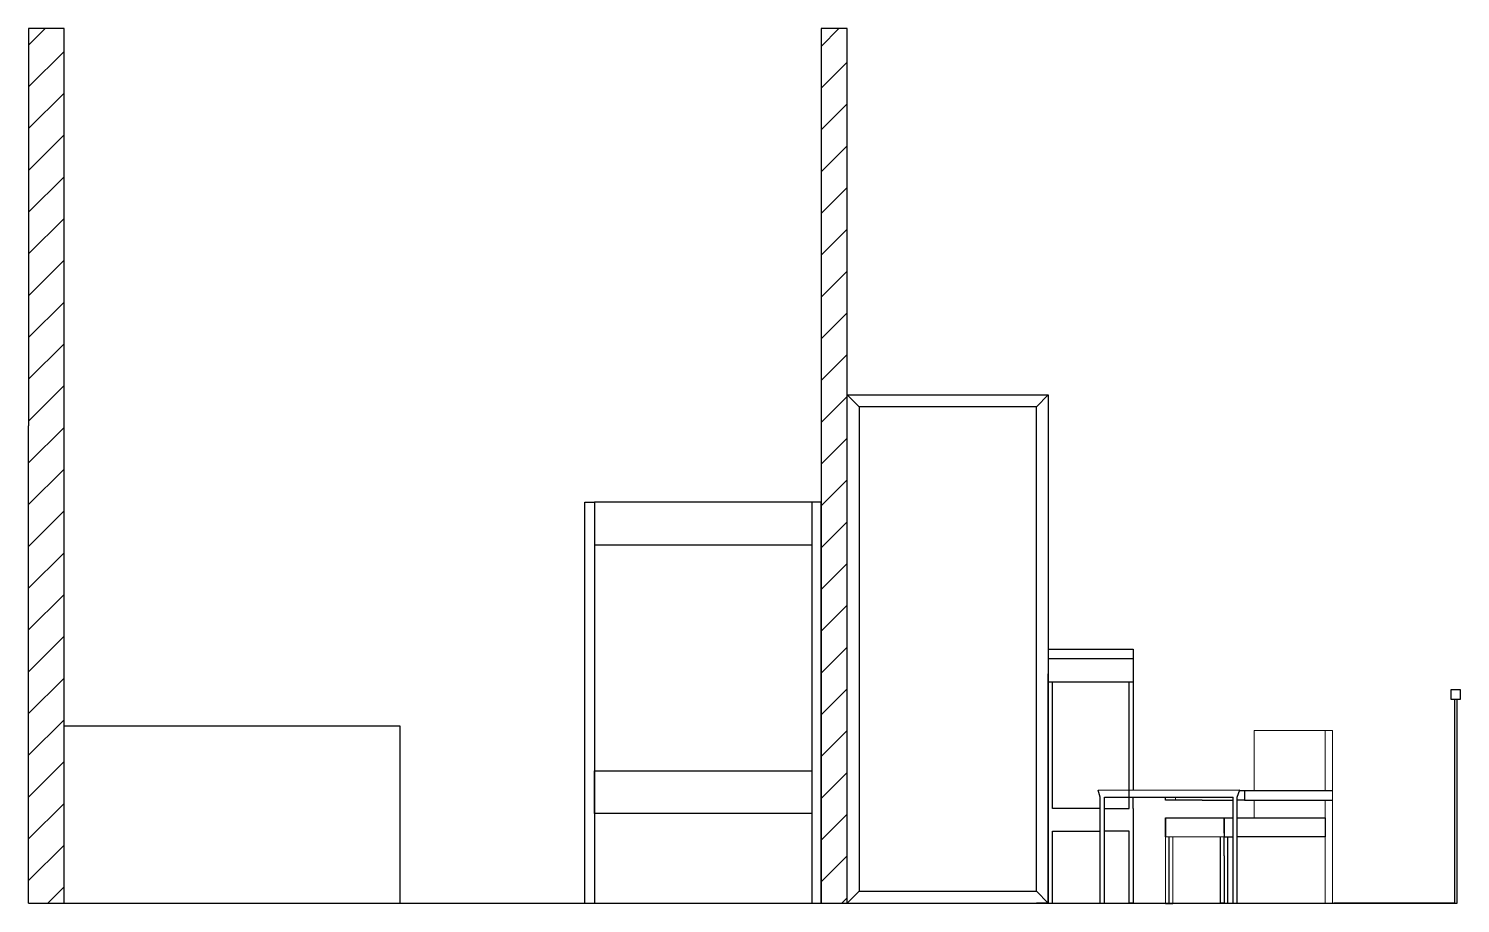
# Model space of a CAD drawing. Header units: inches. Extents: x 12.43 to 18.48, y 14.1 to 17.8.
import ezdxf

# ---------------------------------------------------------------- set-up
doc = ezdxf.new("R2010")
doc.units = ezdxf.units.IN
doc.header["$MEASUREMENT"] = 0
doc.layers.add('A-FURN', color=7, linetype='Continuous', lineweight=18)

msp = doc.modelspace()

# ---------------------------------------------------------------- hatches: boundary and pattern name
h = msp.add_hatch()
h.set_pattern_fill('ANSI31', color=256)
h.paths.add_polyline_path([(12.5763, 17.7991), (12.4263, 17.7991), (12.4263, 16.1191), (12.4263, 14.0991), (12.5763, 14.0991)])
h = msp.add_hatch()
h.set_pattern_fill('ANSI31', color=256)
h.paths.add_polyline_path([(15.8896, 17.7991), (15.7796, 17.7991), (15.7796, 14.0991), (15.8896, 14.0991)])

# ---------------------------------------------------------------- linework, layer by layer
for p, q in [((12.5763, 17.7991), (12.4263, 17.7991)), ((12.4263, 17.7991), (12.4263, 16.1191)), ((12.5763, 14.0991), (12.5763, 17.7991)), ((15.8896, 17.7991), (15.7796, 17.7991)), ((15.7796, 17.7991), (15.7796, 14.0981)), ((15.8896, 14.0991), (15.8896, 17.7991)), ((15.8896, 14.0991), (15.8896, 16.2491)), ((15.8896, 16.2491), (16.7396, 16.2491)), ((15.9396, 16.1991), (15.8896, 16.2491)), ((16.6896, 16.1991), (16.7396, 16.2491)), ((16.7396, 16.2491), (16.7396, 14.0991)), ((16.6896, 16.1991), (15.9396, 16.1991)), ((15.9396, 16.1991), (15.9396, 14.1491)), ((16.6896, 14.1491), (16.6896, 16.1991)), ((12.4263, 14.0991), (12.4263, 16.1191)), ((14.8196, 15.7955), (14.8196, 14.0981)), ((15.7396, 15.7955), (15.7396, 14.0981)), ((16.7396, 15.1741), (17.0996, 15.1741)), ((16.7396, 15.1741), (16.7396, 15.1341)), ((17.0996, 15.1741), (17.0996, 14.5766)), ((16.7396, 15.1341), (17.0996, 15.1341)), ((17.0996, 15.1341), (17.0996, 15.0341)), ((16.7396, 14.0991), (16.7396, 15.0691)), ((17.0996, 15.0341), (16.7396, 15.0341)), ((16.7396, 15.0341), (16.7396, 14.4991)), ((16.7576, 14.4991), (16.7576, 15.0341)), ((17.0816, 14.4991), (17.0816, 15.0341)), ((18.4584, 14.9607), (18.4583, 14.0992)), ((18.4696, 14.0991), (18.4694, 14.9607)), ((12.5763, 14.0991), (12.5763, 14.8491)), ((12.5763, 14.8491), (13.9963, 14.8491)), ((13.9963, 14.8491), (13.9963, 14.0991)), ((16.9503, 14.5762), (17.5496, 14.5777)), ((16.9595, 14.5479), (16.9503, 14.5762)), ((16.9595, 14.0979), (16.9595, 14.5479)), ((16.9775, 14.0979), (16.9775, 14.5479)), ((16.9775, 14.5479), (17.5215, 14.5479)), ((17.0996, 14.4991), (17.0996, 14.5479)), ((17.2359, 14.5345), (17.2359, 14.5479)), ((17.5215, 14.0979), (17.5215, 14.5479)), ((17.5395, 14.5479), (17.5496, 14.5777)), ((17.5395, 14.0979), (17.5395, 14.5479)), ((17.5699, 14.574), (17.5483, 14.574)), ((17.9428, 14.574), (17.5699, 14.574)), ((17.5699, 14.574), (17.5699, 14.5345)), ((16.9595, 14.4991), (16.7576, 14.4991)), ((16.9775, 14.4991), (17.0816, 14.4991)), ((17.0996, 14.4991), (17.0996, 14.4041)), ((17.373, 14.5345), (17.2359, 14.5345)), ((17.3914, 14.5345), (17.373, 14.5345)), ((17.3914, 14.5345), (17.4995, 14.5345)), ((17.4995, 14.5345), (17.5215, 14.5345)), ((17.5699, 14.5345), (17.5395, 14.5345)), ((17.5699, 14.5345), (17.9428, 14.5345)), ((17.2359, 14.4594), (17.2359, 14.3794)), ((17.2359, 14.3794), (17.2359, 14.4594)), ((17.2359, 14.4594), (17.373, 14.4594)), ((17.373, 14.4594), (17.3914, 14.4594)), ((17.3914, 14.4594), (17.484, 14.4594)), ((17.484, 14.4594), (17.5215, 14.4594)), ((17.5395, 14.4594), (17.9118, 14.4594)), ((17.9118, 14.4594), (17.9118, 14.3944)), ((17.9118, 14.4594), (17.9118, 14.3794)), ((16.7396, 14.4041), (16.7396, 14.0991)), ((16.7576, 14.0991), (16.7576, 14.4041)), ((16.7576, 14.4041), (16.9595, 14.4041)), ((17.0816, 14.4041), (16.9775, 14.4041)), ((17.0816, 14.0991), (17.0816, 14.4041)), ((17.0996, 14.4041), (17.0996, 14.0991)), ((17.2512, 14.0979), (17.2514, 14.3794)), ((17.4685, 14.0994), (17.4685, 14.3794)), ((17.484, 14.3794), (17.5215, 14.3797)), ((17.484, 14.2994), (17.484, 14.3794)), ((17.9118, 14.3794), (17.5395, 14.3794)), ((15.9396, 14.1491), (15.8896, 14.0991)), ((15.9396, 14.1491), (16.6896, 14.1491)), ((16.6896, 14.1491), (16.7396, 14.0991)), ((12.4263, 14.0991), (18.4263, 14.0991)), ((12.4263, 14.0991), (12.5763, 14.0991)), ((14.1663, 14.0991), (14.6063, 14.0991)), ((15.5663, 14.0991), (15.6063, 14.0991)), ((15.7796, 14.0991), (15.8896, 14.0991)), ((15.8896, 14.0991), (17.3596, 14.0991)), ((15.8896, 14.0991), (18.4696, 14.0991)), ((16.7396, 14.0991), (16.6896, 14.0991)), ((16.7396, 14.0991), (16.7576, 14.0991)), ((16.7396, 14.0991), (16.7576, 14.0991)), ((17.0996, 14.0991), (17.0816, 14.0991)), ((17.2358, 14.0979), (17.2667, 14.0979)), ((17.484, 14.0994), (17.4685, 14.0994)), ((17.5395, 14.0979), (17.5215, 14.0979)), ((18.4583, 14.0992), (17.9483, 14.0992))]:
    msp.add_line(p, q)
for points in [[(14.7796, 14.0981), (14.7796, 15.7955), (14.8196, 15.7955), (14.8196, 15.6155), (15.7396, 15.6155)], [(15.7796, 14.0981), (15.7796, 15.7955), (15.7396, 15.7955), (14.8196, 15.7955)], [(15.7396, 14.4781), (14.8196, 14.4781), (14.8196, 14.6581), (15.7396, 14.6581)], [(17.484, 14.3944), (17.484, 14.4594), (17.484, 14.3794)], [(17.484, 14.2994), (17.484, 14.0994), (17.4995, 14.0994), (17.4995, 14.3794)]]:
    msp.add_lwpolyline(points)
msp.add_lwpolyline([(18.4433, 15.0013), (18.4433, 14.9613), (18.4833, 14.9613), (18.4833, 15.0013)], close=True)
at = {"layer": 'A-FURN'}
for p, q in [((17.9118, 14.574), (17.9118, 14.8291)), ((17.2776, 14.5479), (17.2776, 14.5345)), ((17.6111, 14.5345), (17.6111, 14.4594)), ((17.9118, 14.4594), (17.9118, 14.5345)), ((17.9118, 14.3794), (17.9118, 14.4594)), ((17.2358, 14.0979), (17.2359, 14.3794)), ((17.2359, 14.3794), (17.2359, 14.0994)), ((17.2359, 14.3794), (17.373, 14.3794)), ((17.2669, 14.3794), (17.2667, 14.0979)), ((17.373, 14.3794), (17.484, 14.3794))]:
    msp.add_line(p, q, dxfattribs=at)
msp.add_polyline3d([(17.9118, 14.3944, 0), (17.9118, 14.2994, 0), (17.9118, 14.0994, 0), (17.9428, 14.0994, 0), (17.9428, 14.2994, 0), (17.9428, 14.3944, 0), (17.9428, 14.4594, 0), (17.9428, 14.8294, 0), (17.6113, 14.8294, 0.375), (17.6113, 14.574, 0)], dxfattribs=at)

doc.saveas('drawing.dxf')
